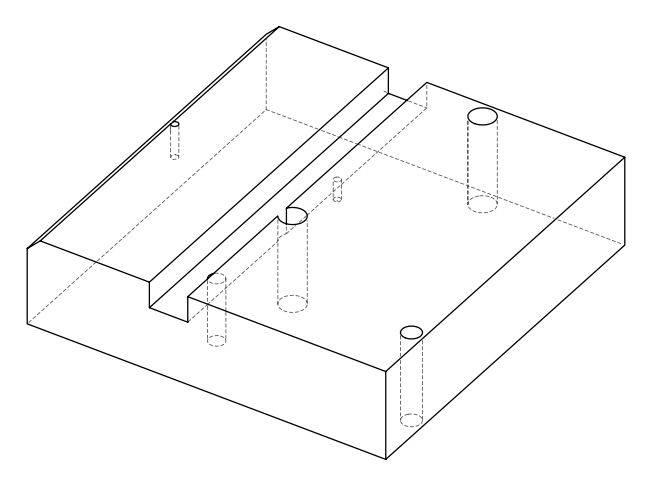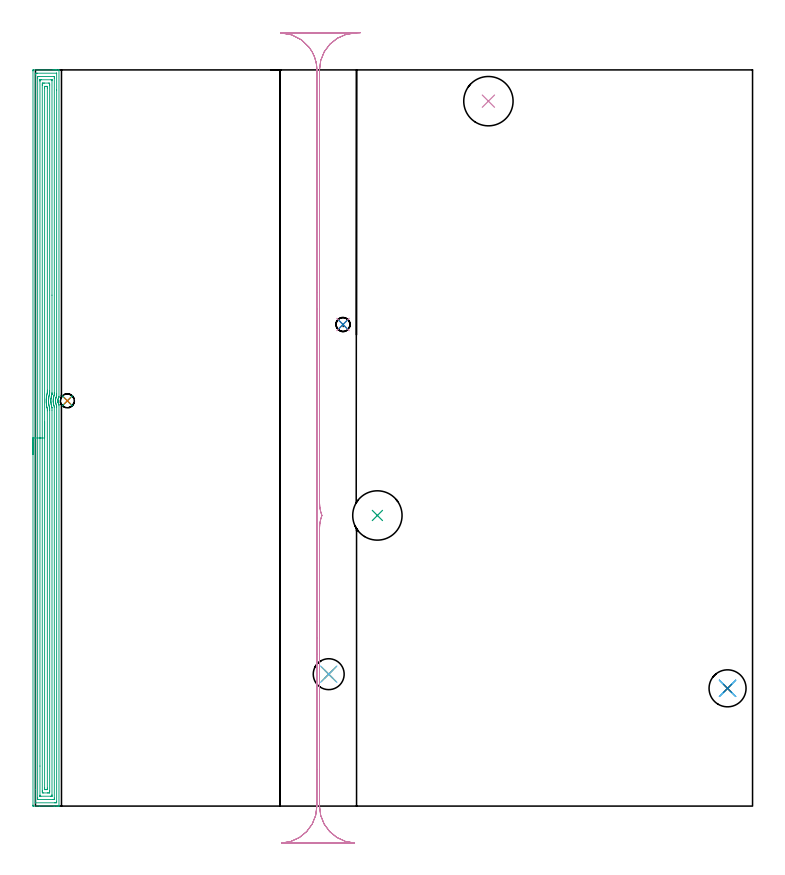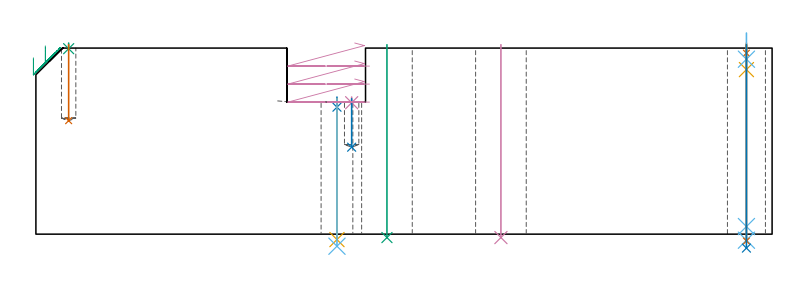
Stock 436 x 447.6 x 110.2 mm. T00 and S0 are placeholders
(PLAN: 16 operations, 10 tool changes, 33.6 min)
(1 SPOT_DRILL | STEP1HOLE | NXT0321_9005460120000 | 0.05 min | 184 mm3)
(2 SPOT_DRILL_1 | STEP1HOLE_3 | NXT0321_9005460120000 | 0.06 min | 3786 mm3)
(3 SPOT_DRILL_2 | STEP1POCKET | NXT0321_9005460120000 | 0.03 min | 1 mm3)
(4 SPOT_DRILL_3 | STEP1POCKET_1 | NXT0321_9005460120000 | 0.03 min | 3490 mm3)
(5 DRILL_BLIND_HOLE_INTO_CENTER | STEP1HOLE | NXT0301_056 | 0.06 min | 547 mm3)
(6 GUN_DRILL_THROUGH_HOLE | STEP1HOLE | UGT0307_006 | 0.59 min | 6286 mm3)
(7 DRILL_TO_ENLARGE_THROUGH_HOLE | STEP1HOLE | NXT0301_104 | 0.47 min | 9894 mm3)
(8 DRILL_TO_ENLARGE_THROUGH_HOLE_1 | STEP1HOLE | UGT0301_054 | 0.48 min | 26851 mm3)
(9 INDEXABLE_INSERT_DRILL_THROUGH_HOLE_FROM_SOLID | STEP1HOLE_1 | NXT0302_031 | 0.46 min | 77829 mm3)
(10 INDEXABLE_INSERT_DRILL_THROUGH_HOLE_FROM_SOLID_1 | STEP1HOLE_2 | NXT0302_031 | 0.46 min | 77834 mm3)
(11 DRILL_THROUGH_HOLE_INTO_CENTER | STEP1HOLE_3 | NXT0301_065 | 0.34 min | 5262 mm3)
(12 DRILL_TO_ENLARGE_THROUGH_HOLE_2 | STEP1HOLE_3 | UGT0301_256 | 0.36 min | 21481 mm3)
(13 DRILL_BLIND_HOLE_INTO_CENTER_1 | STEP1POCKET | NXT0301_056 | 0.18 min | 2355 mm3)
(14 DRILL_BLIND_HOLE_INTO_CENTER_2 | STEP1POCKET_1 | NXT0301_056 | 0.12 min | 1498 mm3)
(15 AREA_MILL | FG_CHAMFER_SURFACE | UGT0205_001 | 21.77 min | 55854 mm3)
(16 MILL_RECTANGULAR_SLOT | SLOT_RECTANGULAR | UGT0201_009 | Follow Part, ap 11.25, ae 75% | 8.14 min | 654323 mm3)
(TOOL NXT0321_9005460120000 | NC Spot Drill, 142deg, 12mm, Carbide, Uncoated | D12 PA142 FL30 Z2)
(TOOL NXT0301_056 | Carbide Drill 8.5mm [860.1-0850-026A1-MM 2214] | D8.5 PA140 FL47 Z2)
(TOOL UGT0307_006 | Gun Drill 9 mm | D9 PA130 FL24 Z1)
(TOOL NXT0301_104 | Carbide Drill 14mm [860.1-1400-112A1-MM 2214] | D14 PA140 FL123 Z2)
(TOOL UGT0301_054 | Twist Drill 22.5 mm | D22.5 PA118 FL155 Z2)
(TOOL NXT0302_031 | Index. Insert Drill 30mm [880-D3000L32-05] | D30 PA176 FL150 Z2)
(TOOL NXT0301_065 | Carbide Drill 9.4mm [860.1-0940-075A1-MM 2214] | D9.4 PA140 FL98 Z2)
(TOOL UGT0301_256 | Twist Drill 18.8 mm | D18.8 PA118 FL135 Z2)
(TOOL UGT0205_001 | Chamfer Mill 20 x 3 x 45 deg. | D20 FL50 Z2)
(TOOL UGT0201_009 | End Mill 45 mm | D45 FL63 Z6)
(OP 1 SPOT_DRILL)
G17 G21 G94 G90
T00 M6
G54
G17 G0 G90 X420.8 Y71.6 S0 M3
G43 Z120.2 H0
G94 G81 G98 Z107.2 F250. R113.2
G80
M5
M2
(OP 2 SPOT_DRILL_1)
G17 G21 G94 G90
T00 M6
G54
G17 G0 G90 X178.3 Y80.2 S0 M3
G43 Z120.2 H0
G94 G81 G98 Z75.2 F250. R81.2
G80
M5
M2
(OP 3 SPOT_DRILL_2)
G17 G21 G94 G90
T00 M6
G54
G17 G0 G90 X19.4 Y246.4 S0 M3
G43 Z120.2 H0
G94 G81 G98 Z109.83 F250. R113.2
G80
M5
M2
(OP 4 SPOT_DRILL_3)
G17 G21 G94 G90
T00 M6
G54
G17 G0 G90 X187. Y292.8 S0 M3
G43 Z120.2 H0
G94 G81 G98 Z77.834 F250. R81.2
G80
M5
M2
(OP 5 DRILL_BLIND_HOLE_INTO_CENTER)
G17 G21 G94 G90
T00 M6
G54
G17 G0 G90 X420.8 Y71.6 S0 M3
G43 Z120.2 H1
G94 G81 G98 Z97.45 F250. R112.2
G80
M5
M2
(OP 6 GUN_DRILL_THROUGH_HOLE)
G17 G21 G94 G90
T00 M6
G54
G17 G0 G90 X420.8 Y71.6 M8
G43 Z120.2 H0
Z119.13
S716 M3
G94 G1 Z103.602 F125. M26
G4 X.084
Z4.5 F250.
G4 X.084
Z-3.598 F125.
G4 X.084
M5
M9
G0 Z119.13
Z120.2
M2
(OP 7 DRILL_TO_ENLARGE_THROUGH_HOLE)
G17 G21 G94 G90
T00 M6
G54
G17 G0 G90 X420.8 Y71.6 S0 M3
G43 Z120.2 H1
G94 G73 G98 Z-4.048 F250. Q12.694 R112.2
G80
M5
M2
(OP 8 DRILL_TO_ENLARGE_THROUGH_HOLE_1)
G17 G21 G94 G90
T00 M6
G54
G17 G0 G90 X420.8 Y71.6 S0 M3
G43 Z120.2 H0
G94 G73 G98 Z-8.26 F250. Q19.743 R112.2
G80
M5
M2
(OP 9 INDEXABLE_INSERT_DRILL_THROUGH_HOLE_FROM_SOLID)
G17 G21 G94 G90
T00 M6
G54
G17 G0 G90 X207.9 Y176.7 S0 M3
G43 Z120.2 H1
G94 G81 G98 Z-2.024 F250. R112.2
G80
M5
M2
(OP 10 INDEXABLE_INSERT_DRILL_THROUGH_HOLE_FROM_SOLID_1)
G17 G21 G94 G90
T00 M6
G54
G17 G0 G90 X275.4 Y428.6 S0 M3
G43 Z120.2 H1
G94 G81 G98 Z-2.024 F250. R112.2
G80
M5
M2
(OP 11 DRILL_THROUGH_HOLE_INTO_CENTER)
G17 G21 G94 G90
T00 M6
G54
G17 G0 G90 X178.3 Y80.2 S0 M3
G43 Z120.2 H1
G94 G73 G98 Z-3.211 F250. Q9.046 R80.2
G80
M5
M2
(OP 12 DRILL_TO_ENLARGE_THROUGH_HOLE_2)
G17 G21 G94 G90
T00 M6
G54
G17 G0 G90 X178.3 Y80.2 S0 M3
G43 Z120.2 H0
G94 G73 G98 Z-7.148 F250. Q17.07 R80.2
G80
M5
M2
(OP 13 DRILL_BLIND_HOLE_INTO_CENTER_1)
G17 G21 G94 G90
T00 M6
G54
G17 G0 G90 X19.4 Y246.4 S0 M3
G43 Z120.2 H1
G94 G81 G98 Z67.2 F250. R112.2
G80
M5
M2
(OP 14 DRILL_BLIND_HOLE_INTO_CENTER_2)
G17 G21 G94 G90
T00 M6
G54
G17 G0 G90 X187. Y292.8 S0 M3
G43 Z120.2 H1
G94 G81 G98 Z51.5 F250. R80.2
G80
M5
M2
(OP 15 AREA_MILL)
G17 G21 G94 G90
T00 M6
G54
G17 G0 G90 X-1.5 Y213.8 S1061 M3
G43 Z120.2 H0
Z104.4
G94 G1 Y213.838 Z103.528 F250.
Y213.952 Z102.664
Y214.141 Z101.812
Y214.403 Z100.98
Y214.737 Z100.174
Y215.14 Z99.4
Y215.608 Z98.664
Y216.14 Z97.972
Y216.729 Z97.329
Y217.372 Z96.74
Y218.064 Z96.209
Y218.8 Z95.74
Y219.574 Z95.337
Y220.38 Z95.003
Y221.212 Z94.741
Y222.064 Z94.552
Y222.928 Z94.438
Y223.8 Z94.4
Y446.99
X-1.495 Y447.457 Z94.403
X-1.492 Y447.59 Z94.406
X-1.355 Y447.6 Z94.543
X10.637 Z106.532
X11.237 Z107.131
X11.795 Z107.692
X12.117 Z108.013
X12.675 Z108.571
X12.996 Z108.891
X13.99 Z109.89
X14.294 Y447.59 Z110.193
X14.3 Y447.436 Z110.2
Y248.797
X14.294 Y248.756 Z110.191
X14.273 Y248.707 Z110.172
X14.207 Y248.595 Z110.105
X14.169 Y248.525 Z110.067
X14.093 Y248.387 Z109.993
X13.9 Y247.946 Z109.799
X13.897 Y247.937 Z109.797
X13.752 Y247.493 Z109.65
X13.66 Y247.048 Z109.559
X13.638 Y246.789 Z109.527
X13.617 Y246.599 Z109.51
Y246.555
X13.622 Y246.405 Z109.501
Y246.404
X13.619 Y246.342 Z109.508
X13.617 Y246.151 Z109.514
X13.638 Y245.99 Z109.529
X13.656 Y245.818 Z109.552
X13.669 Y245.705 Z109.565
X13.677 Y245.673 Z109.571
X13.712 Y245.501 Z109.611
X13.767 Y245.253 Z109.664
X13.918 Y244.811 Z109.814
X14.119 Y244.371 Z110.018
X14.18 Y244.258 Z110.079
X14.238 Y244.154 Z110.133
X14.298 Y244.045 Z110.188
X14.3 Y243.441 Z110.2
Y0.163
X14.293 Y0.015 Z110.193
X14.268 Y0.009 Z110.167
X14.225 Y0.002 Z110.125
X13.631 Z109.53
X12.996 Z108.891
X11.799 Z107.696
X11.237 Z107.131
X2.477 Y0.001 Z98.374
X-1.287 Y0. Z94.611
X-1.356 Y0.001 Z94.541
X-1.492 Y0.01 Z94.406
X-1.499 Y0.147 Z94.399
X-1.5 Y0.61 Z94.4
Y223.8
X-0.086 Z95.814
X-0.085 Y445.092 Z95.815
X-0.084 Y445.205 Z95.816
X-0.079 Y445.585 Z95.821
X0.298 Y445.596 Z96.198
X0.683 Y445.598 Z96.583
X1.173 Y445.6 Z97.073
X12.802 Y445.599 Z108.702
X12.831 Y445.597 Z108.731
X12.862 Y445.592 Z108.762
X12.879 Y445.588 Z108.779
X12.88 Y445.565 Z108.78
X12.885 Y445.318 Z108.785
X12.886 Y435.338 Z108.786
Y250.583
X12.885 Y249.803 Z108.785
X12.883 Y249.69 Z108.783
X12.879 Y249.496 Z108.779
X12.867 Y249.405 Z108.767
X12.628 Y248.797 Z108.528
X12.5 Y248.408 Z108.4
X12.433 Y248.19 Z108.333
X12.367 Y247.905 Z108.267
X12.342 Y247.79 Z108.242
X12.324 Y247.694 Z108.224
X12.272 Y247.381 Z108.172
X12.221 Y246.959 Z108.121
X12.219 Y246.934 Z108.119
X12.218 Y246.909 Z108.118
X12.206 Y246.524 Z108.106
X12.204 Y246.119 Z108.104
Y246.075
X12.208 Y246.027 Z108.108
X12.301 Y245.226 Z108.201
X12.318 Y245.124 Z108.218
X12.344 Y244.996 Z108.244
X12.43 Y244.628 Z108.33
X12.517 Y244.333 Z108.417
X12.749 Y243.691 Z108.649
X12.854 Y243.441 Z108.754
X12.874 Y243.389 Z108.774
X12.879 Y243.342 Z108.779
X12.882 Y243.245 Z108.782
X12.885 Y243.05 Z108.785
X12.886 Y242.66 Z108.786
X12.885 Y2.508 Z108.785
X12.884 Y2.395 Z108.784
X12.879 Y2.015 Z108.779
X12.501 Y2.006 Z108.401
X12.117 Y2.003 Z108.017
X11.625 Y2.002 Z107.525
X-0.002 Y2.001 Z95.898
X-0.031 Y2.003 Z95.869
X-0.062 Y2.008 Z95.838
X-0.079 Y2.012 Z95.821
X-0.08 Y2.035 Z95.82
X-0.085 Y2.282 Z95.815
X-0.086 Y10.07 Z95.814
Y223.8
X1.329 Z97.229
Y442.764
X1.331 Y443.419 Z97.231
X1.333 Y443.537 Z97.233
X1.336 Y443.588 Z97.236
X1.39 Y443.595 Z97.29
X1.563 Y443.597 Z97.463
X2.264 Y443.6 Z98.164
X11.06 Z106.96
X11.237 Y443.597 Z107.137
X11.415 Y443.592 Z107.315
X11.46 Y443.59 Z107.36
X11.465 Y443.56 Z107.365
X11.468 Y443.498 Z107.368
X11.47 Y443.419 Z107.37
X11.471 Y443.182 Z107.371
X11.472 Y442.526 Z107.372
X11.471 Y251.238 Z107.371
X11.47 Y250.583 Z107.37
X11.469 Y250.348 Z107.369
X11.464 Y250.02 Z107.364
X11.355 Y249.69 Z107.255
X11.326 Y249.601 Z107.226
X11.237 Y249.329 Z107.137
X11.116 Y248.92 Z107.016
X11.086 Y248.797 Z106.986
X10.957 Y248.19 Z106.857
X10.907 Y247.905 Z106.807
X10.846 Y247.409 Z106.746
X10.811 Y247.012 Z106.711
X10.792 Y246.571 Z106.692
X10.794 Y246.119 Z106.694
X10.8 Y245.899 Z106.7
X10.822 Y245.648 Z106.722
X10.869 Y245.226 Z106.769
X10.951 Y244.624 Z106.851
X11.011 Y244.333 Z106.911
X11.053 Y244.144 Z106.953
X11.107 Y243.92 Z107.007
X11.237 Y243.46 Z107.137
X11.244 Y243.441 Z107.144
X11.437 Y242.885 Z107.337
X11.465 Y242.791 Z107.365
X11.467 Y242.711 Z107.367
X11.47 Y242.548 Z107.37
X11.471 Y242.311 Z107.371
Y4.836
X11.469 Y4.181 Z107.369
X11.467 Y4.063 Z107.367
X11.465 Y4.012 Z107.365
X11.409 Y4.007 Z107.309
X11.237 Y4.004 Z107.137
X10.534 Y4.002 Z106.434
X1.74 Y4.001 Z97.64
X1.563 Y4.003 Z97.463
X1.385 Y4.008 Z97.285
X1.34 Y4.01 Z97.24
X1.335 Y4.04 Z97.235
X1.332 Y4.102 Z97.232
X1.33 Y4.181 Z97.23
X1.329 Y4.418 Z97.229
X1.328 Y5.074 Z97.228
X1.329 Y223.8 Z97.229
X2.743 Z98.643
Y440.741
X2.745 Y441.327 Z98.645
X2.748 Y441.524 Z98.648
X2.75 Y441.586 Z98.65
X2.793 Y441.59 Z98.693
X2.899 Y441.594 Z98.799
X3.322 Y441.6 Z99.222
X3.355 Z99.255
X9.512 Z105.412
X9.904 Y441.596 Z105.804
X10.001 Y441.593 Z105.901
X10.045 Y441.59 Z105.945
X10.05 Y441.561 Z105.95
X10.052 Y441.471 Z105.952
X10.056 Y441.047 Z105.956
X10.057 Y310.647 Z105.957
Y251.476
X10.056 Y250.889 Z105.956
X10.052 Y250.583 Z105.952
X10.05 Y250.511 Z105.95
X10.034 Y250.443 Z105.934
X9.999 Y250.319 Z105.899
X9.939 Y250.116 Z105.839
X9.811 Y249.69 Z105.711
X9.742 Y249.422 Z105.642
X9.607 Y248.797 Z105.507
X9.586 Y248.688 Z105.486
X9.478 Y248.02 Z105.378
X9.466 Y247.917 Z105.366
X9.464 Y247.905 Z105.364
X9.396 Y247.096 Z105.296
X9.391 Y247.012 Z105.291
X9.378 Y246.619 Z105.278
X9.376 Y246.223 Z105.276
X9.378 Y246.119 Z105.278
X9.391 Y245.721 Z105.291
X9.426 Y245.279 Z105.326
X9.431 Y245.226 Z105.331
X9.478 Y244.815 Z105.378
X9.546 Y244.333 Z105.446
X9.559 Y244.252 Z105.459
X9.73 Y243.441 Z105.63
X9.817 Y243.097 Z105.717
X10.05 Y242.325 Z105.95
X10.052 Y242.254 Z105.952
X10.056 Y241.962 Z105.956
X10.057 Y240.762 Z105.957
Y6.859
X10.055 Y6.274 Z105.955
X10.052 Y6.076 Z105.952
X10.05 Y6.014 Z105.95
X10.006 Y6.01 Z105.906
X9.901 Y6.007 Z105.801
X9.478 Y6.002 Z105.378
X9.443 Z105.343
X3.288 Y6.001 Z99.188
X2.897 Y6.004 Z98.797
X2.799 Y6.007 Z98.699
X2.755 Y6.01 Z98.655
X2.75 Y6.039 Z98.65
X2.748 Y6.13 Z98.648
X2.744 Y6.553 Z98.644
X2.743 Y24.35 Z98.643
Y223.8
X4.157 Z100.057
Y438.108
X4.159 Y438.955 Z100.059
X4.16 Y438.997 Z100.06
X4.201 Y439.59 Z100.101
X4.45 Y439.596 Z100.35
X5.081 Y439.599 Z100.981
X5.325 Y439.6 Z101.225
X7.965 Y439.598 Z103.865
X8.599 Y439.59 Z104.499
X8.639 Y438.955 Z104.539
X8.641 Y438.912 Z104.541
X8.643 Y438.063 Z104.543
Y252.368
X8.641 Y251.476 Z104.541
X8.64 Y251.434 Z104.54
X8.599 Y250.809 Z104.499
X8.552 Y250.631 Z104.452
X8.539 Y250.583 Z104.439
X8.371 Y249.921 Z104.271
X8.322 Y249.69 Z104.222
X8.217 Y249.185 Z104.117
X8.157 Y248.797 Z104.057
X8.099 Y248.412 Z103.999
X8.045 Y247.905 Z103.945
X8.018 Y247.602 Z103.918
X7.978 Y247.012 Z103.878
X7.967 Y246.76 Z103.867
X7.966 Y246.119 Z103.866
X7.971 Y245.864 Z103.871
X7.983 Y245.543 Z103.883
X8.01 Y245.226 Z103.91
X8.042 Y244.899 Z103.942
X8.11 Y244.333 Z104.01
X8.173 Y243.873 Z104.073
X8.256 Y243.441 Z104.156
X8.402 Y242.748 Z104.302
X8.452 Y242.548 Z104.352
X8.599 Y241.993 Z104.499
X8.637 Y241.655 Z104.537
X8.64 Y241.613 Z104.54
X8.643 Y240.762 Z104.543
Y240.717
Y9.492
X8.641 Y8.645 Z104.541
X8.64 Y8.603 Z104.54
X8.599 Y8.012 Z104.499
X8.349 Y8.005 Z104.249
X7.719 Y8.002 Z103.619
X7.473 Z103.373
X4.834 Y8.003 Z100.734
X4.201 Y8.011 Z100.101
X4.161 Y8.645 Z100.061
X4.159 Y8.688 Z100.059
X4.157 Y9.537 Z100.057
Y223.8
X5.571 Z101.471
Y436.672
X5.573 Y437.17 Z101.473
X5.576 Y437.56 Z101.476
X5.578 Y437.584 Z101.478
X5.591 Y437.59 Z101.491
X5.643 Y437.594 Z101.543
X5.748 Y437.598 Z101.648
X6.84 Y437.6 Z102.74
X6.981 Z102.881
X7.094 Y437.598 Z102.994
X7.169 Y437.595 Z103.069
X7.212 Y437.59 Z103.112
X7.222 Y437.584 Z103.122
X7.223 Y437.564 Z103.123
X7.227 Y437.17 Z103.127
X7.229 Y436.775 Z103.129
Y436.277
Y252.866
X7.227 Y252.368 Z103.127
X7.225 Y251.977 Z103.125
X7.218 Y251.476 Z103.118
X7.205 Y251.289 Z103.105
X7.17 Y251.14 Z103.07
X7.035 Y250.583 Z102.935
X6.999 Y250.422 Z102.899
X6.842 Y249.69 Z102.742
X6.84 Y249.68 Z102.74
X6.725 Y248.914 Z102.625
X6.71 Y248.797 Z102.61
X6.637 Y248.111 Z102.537
X6.619 Y247.905 Z102.519
X6.575 Y247.28 Z102.475
X6.561 Y247.012 Z102.461
X6.552 Y246.411 Z102.452
Y246.119
X6.568 Y245.502 Z102.468
X6.585 Y245.226 Z102.485
X6.65 Y244.526 Z102.55
X6.673 Y244.333 Z102.573
X6.778 Y243.504 Z102.678
X6.788 Y243.441 Z102.688
X6.84 Y243.152 Z102.74
X6.964 Y242.548 Z102.864
X6.998 Y242.387 Z102.898
X7.096 Y241.978 Z102.996
X7.222 Y241.456 Z103.122
X7.225 Y241.264 Z103.125
X7.228 Y240.762 Z103.128
X7.229 Y240.368 Z103.129
Y10.928
X7.227 Y10.43 Z103.127
X7.224 Y10.04 Z103.124
X7.222 Y10.017 Z103.122
X7.208 Y10.011 Z103.108
X7.156 Y10.007 Z103.056
X7.051 Y10.003 Z102.951
X5.819 Y10.001 Z101.719
X5.707 Y10.003 Z101.607
X5.632 Y10.006 Z101.532
X5.589 Y10.011 Z101.489
X5.578 Y10.017 Z101.478
X5.577 Y10.036 Z101.477
X5.573 Y10.43 Z101.473
X5.571 Y10.825 Z101.471
Y11.323
Y223.8
Y224.672 Z101.509
Y225.536 Z101.623
Y226.388 Z101.812
Y227.22 Z102.074
Y228.026 Z102.408
Y228.8 Z102.811
Y229.536 Z103.28
Y230.228 Z103.811
Y230.871 Z104.4
Y231.46 Z105.043
Y231.992 Z105.735
Y232.46 Z106.471
Y232.863 Z107.245
Y233.197 Z108.051
Y233.459 Z108.883
Y233.648 Z109.735
Y233.762 Z110.6
Y233.8 Z111.471
G0 Z120.2
M5
M2
(OP 16 MILL_RECTANGULAR_SLOT)
G17 G21 G94 G90
T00 M6
G54
G17 G0 G90 X188.813 Y470.1 S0 M3
G43 Z120.328 H0
Z113.2
G94 G1 X194.529 Z111.668 F250.
Y470.09 Z111.666
Y470.1 Z111.663
X149.271 Z99.536
Y470.09 Z99.533
G2 X166.483 Y461.254 R22.5 F500.
X170.617 Y452.239 R22.5 F424.
X171.1 Y447.6 R22.5 F350.
G1 Y312.272
Y302.272 F417.
Y112.272 F359.
Y102.272 F465.
Y92.272 F500.
Y22.272 F350.
Y0. F500.
G2 X149.762 Y-22.47 R22.5
G1 Y-22.5
X194.039
Y-22.47
G2 X172.7 Y0. R22.5
G1 Y168.718
G2 X174.163 Y176.7 R22.5
X172.7 Y184.682 R22.5
G1 Y447.6
G2 X194.529 Y470.09 R22.5
G1 X197.528 Y470.179 F250.
G0 X188.813 Y470.1 Z102.533
G1 X194.529 Z101.002
Y470.09 Z100.999
Y470.1 Z100.996
X149.271 Z88.869
Y470.09 Z88.867
G2 X166.483 Y461.254 R22.5 F500.
X170.617 Y452.239 R22.5 F435.
X171.1 Y447.6 R22.5 F354.
G1 Y312.272
Y302.272 F425.
Y112.272 F366.
Y102.272 F472.
Y92.272 F500.
Y22.272 F358.
Y0. F500.
G2 X149.762 Y-22.47 R22.5
G1 Y-22.5
X194.039
Y-22.47
G2 X172.7 Y0. R22.5
G1 Y168.718
G2 X174.163 Y176.7 R22.5
X172.7 Y184.682 R22.5
G1 Y447.6
G2 X194.529 Y470.09 R22.5
G1 X197.528 Y470.179 F250.
G0 X188.813 Y470.1 Z91.867
G1 X194.529 Z90.335
Y470.09 Z90.332
Y470.1 Z90.33
X149.271 Z78.203
Y470.09 Z78.2
G2 X166.483 Y461.254 R22.5 F500.
X170.617 Y452.239 R22.5 F424.
X171.1 Y447.6 R22.5 F350.
G1 Y312.272
Y302.272 F415.
Y112.272 F358.
Y102.272 F465.
Y92.272 F500.
Y22.272 F350.
Y0. F500.
G2 X149.762 Y-22.47 R22.5
G1 Y-22.5
X194.039
Y-22.47
G2 X172.7 Y0. R22.5
G1 Y168.718
G2 X174.163 Y176.7 R22.5
X172.7 Y184.682 R22.5
G1 Y447.6
G2 X194.529 Y470.09 R22.5
G1 X197.528 Y470.179 F250.
G0 Z120.328
M5
M2
